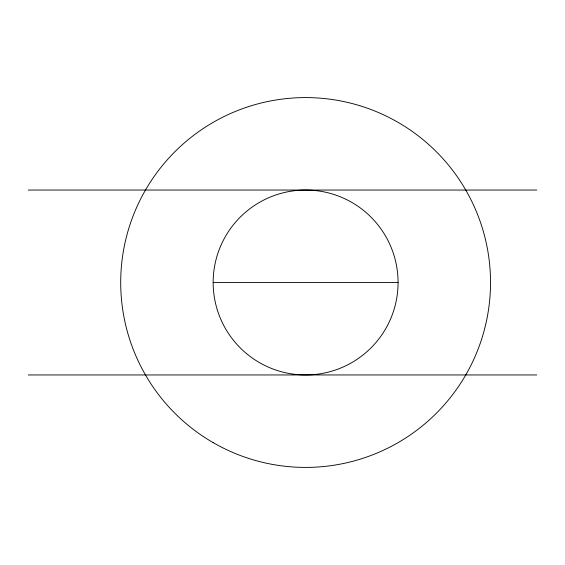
<?xml version="1.0" encoding="UTF-8"?>
<svg xmlns="http://www.w3.org/2000/svg" width="565" height="565" viewBox="0 0 565 565"><rect width="100%" height="100%" fill="white"/><g stroke="black" fill="none" stroke-linecap="round" stroke-linejoin="round"><path stroke-width="0.85" d="M28.25 190.045L536.75 190.045M213.16 282.5L398.071 282.5A92.455 92.455 0 0 1 259.384 362.568A92.455 92.455 0 0 1 259.384 202.432A92.455 92.455 0 0 1 398.071 282.5M28.25 374.955L536.75 374.955M213.16 442.635A184.91 184.91 0 0 0 490.526 282.5A184.91 184.91 0 0 0 213.16 122.365A184.91 184.91 0 0 0 213.16 442.635"/></g></svg>
